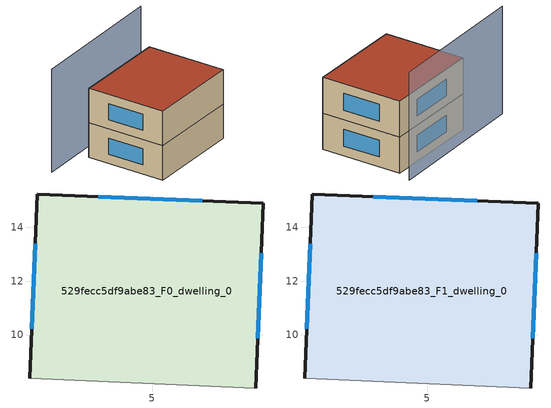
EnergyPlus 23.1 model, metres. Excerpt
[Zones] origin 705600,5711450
529fecc5df9abe83_F0_dwelling_0
 floor ground (EU_floor_Construction): 9.15,14.9 8.86,8.01 0.44,8.37 0.73,15.25 z0
 wall outside (EU_wall_Construction): 8.86,8.01 9.15,14.9 0.73,15.25 0.44,8.37 z0:3
 wall adiabatic (EU_wall_Construction): 0.44,8.37 8.86,8.01 z0:3
 window (EU_Window_Construction): 6.88,14.99 3,15.15 / 8.94,9.87 9.07,13.04 / 0.65,13.39 0.51,10.23 z0.81:2.19
529fecc5df9abe83_F1_dwelling_0
 floor to 529fecc5df9abe83_F0_dwelling_0 (EU_floor_Construction): 9.15,14.9 8.86,8.01 0.44,8.37 0.73,15.25 z3
 wall outside (EU_wall_Construction): 8.86,8.01 9.15,14.9 0.73,15.25 0.44,8.37 z3:6
 wall adiabatic (EU_wall_Construction): 0.44,8.37 8.86,8.01 z3:6
 window (EU_Window_Construction): 6.88,14.99 3,15.15 / 8.94,9.87 9.07,13.04 / 0.65,13.39 0.51,10.23 z3.81:5.19
 roof outside (EU_roof_Construction): 8.86,8.01 9.15,14.9 0.73,15.25 0.44,8.37 z6
shading: 0.44,8.38 8.86,8.01 z0:6; 9.73,16.07 -2.95,16.39 z0:9
[Building]
EU S2 Campaign: North Axis=0; Terrain=City; Solar Distribution=FullExterior
[Site:Location]
London: Latitude=51.5; Longitude=-0.5; Time Zone=0; Elevation=25
[SizingPeriod:WeatherFileDays]
AnnualSizingPeriod: Begin Month=1; Begin Day of Month=1; End Month=12; End Day of Month=31; Day of Week for Start Day=Monday; Use Weather File Daylight Saving Period=No; Use Weather File Rain and Snow Indicators=No
[MATERIAL]
EU_InternalMass_Material: Roughness=MediumRough; Thickness=0.1; Conductivity=1; Density=1800; Specific Heat=900; Thermal Absorptance=0.9; Solar Absorptance=0.7; Visible Absorptance=0.7
[MATERIAL:NOMASS] Roughness=MediumRough; Thermal Absorptance=0.9; Solar Absorptance=0.7; Visible Absorptance=0.7
Name | Thermal Resistance
EU_wall_NoMass | 0.555556
EU_roof_NoMass | 0.510204
EU_floor_NoMass | 1.68919
[WINDOWMATERIAL:SIMPLEGLAZINGSYSTEM]
EU_Window_SimpleGlazing: UFactor=3.96; Solar Heat Gain Coefficient=0.85; Visible Transmittance=0.85
[CONSTRUCTION]
EU_wall_Construction: EU_wall_NoMass
EU_roof_Construction: EU_roof_NoMass
EU_floor_Construction: EU_floor_NoMass
EU_Window_Construction: EU_Window_SimpleGlazing
EU_InternalMass_Construction: EU_InternalMass_Material
[ZONE] Type=1; Multiplier=1; Ceiling Height=autocalculate; Floor Area=autocalculate; Part of Total Floor Area=Yes
Name | Volume
529fecc5df9abe83_F0_dwelling_0 | 174.125
529fecc5df9abe83_F1_dwelling_0 | 174.124
[INTERNALMASS] Construction=EU_InternalMass_Construction; Surface Area=58.0414
Name | Zone or ZoneList
529fecc5df9abe83_F0_dwelling_0_EU_InternalMass | 529fecc5df9abe83_F0_dwelling_0
529fecc5df9abe83_F1_dwelling_0_EU_InternalMass | 529fecc5df9abe83_F1_dwelling_0
[OTHEREQUIPMENT] Fuel Type=Electricity; Design Level Calculation Method=Watts/Area; Power per Zone Floor Area=1; Fraction Latent=0; Fraction Radiant=0; Fraction Lost=0; Carbon Dioxide Generation Rate=0; EndUse Subcategory=EU_Step8_InternalGains
Name | Zone or ZoneList or Space or SpaceList | Schedule
EU_Step8_InternalGain_529fecc5df9abe83_F0_dwelling_0_f000 | 529fecc5df9abe83_F0_dwelling_0 | EU_Step8_GainSchedule_529fecc5df9abe83_F0_dwelling_0_f000
EU_Step8_InternalGain_529fecc5df9abe83_F1_dwelling_0_f000 | 529fecc5df9abe83_F1_dwelling_0 | EU_Step8_GainSchedule_529fecc5df9abe83_F1_dwelling_0_f000
[ZONEVENTILATION:DESIGNFLOWRATE] Schedule=EU_AlwaysOn; Design Flow Rate Calculation Method=AirChanges/Hour; Air Changes per Hour=0.48; Ventilation Type=Natural; Fan Pressure Rise=0; Fan Total Efficiency=1; Constant Term Coefficient=1; Temperature Term Coefficient=0; Velocity Term Coefficient=0; Velocity Squared Term Coefficient=0; Minimum Indoor Temperature=-100; Maximum Indoor Temperature=100; Delta Temperature=-100; Minimum Outdoor Temperature=-100; Maximum Outdoor Temperature=100; Maximum Wind Speed=40
Name | Zone or ZoneList or Space or SpaceList
EU_ConstantAir_529fecc5df9abe83_F0_dwelling_0 | 529fecc5df9abe83_F0_dwelling_0
EU_ConstantAir_529fecc5df9abe83_F1_dwelling_0 | 529fecc5df9abe83_F1_dwelling_0
[HVACTEMPLATE:THERMOSTAT] Constant Heating Setpoint=20; Constant Cooling Setpoint=50
EU_HeatOnly_529fecc5df9abe83_F0_dwelling_0; EU_HeatOnly_529fecc5df9abe83_F1_dwelling_0
[HVACTEMPLATE:ZONE:IDEALLOADSAIRSYSTEM] System Availability Schedule=EU_AlwaysOn; Maximum Heating Supply Air Temperature=50; Minimum Cooling Supply Air Temperature=13; Maximum Heating Supply Air Humidity Ratio=0.0156; Minimum Cooling Supply Air Humidity Ratio=0.0077; Heating Limit=NoLimit; Cooling Limit=NoLimit; Heating Availability Schedule=EU_AlwaysOn; Cooling Availability Schedule=EU_CoolingOff; Dehumidification Control Type=ConstantSensibleHeatRatio; Cooling Sensible Heat Ratio=0.7; Dehumidification Setpoint=60; Humidification Control Type=None; Humidification Setpoint=30; Outdoor Air Method=None; Outdoor Air Flow Rate per Person=0.00944; Outdoor Air Flow Rate per Zone Floor Area=0; Outdoor Air Flow Rate per Zone=0; Demand Controlled Ventilation Type=None; Outdoor Air Economizer Type=NoEconomizer; Heat Recovery Type=None; Sensible Heat Recovery Effectiveness=0.7; Latent Heat Recovery Effectiveness=0.65
Name | Template Thermostat
529fecc5df9abe83_F0_dwelling_0 | EU_HeatOnly_529fecc5df9abe83_F0_dwelling_0
529fecc5df9abe83_F1_dwelling_0 | EU_HeatOnly_529fecc5df9abe83_F1_dwelling_0
[SIZING:ZONE] Zone Cooling Design Supply Air Temperature Input Method=SupplyAirTemperature; Zone Cooling Design Supply Air Temperature=13; Zone Heating Design Supply Air Temperature Input Method=SupplyAirTemperature; Zone Heating Design Supply Air Temperature=50; Zone Cooling Design Supply Air Humidity Ratio=0.008; Zone Heating Design Supply Air Humidity Ratio=0.008; Cooling Design Air Flow Method=DesignDay; Cooling Design Air Flow Rate=0; Cooling Minimum Air Flow per Zone Floor Area=0.000762; Cooling Minimum Air Flow=0; Cooling Minimum Air Flow Fraction=0.2; Heating Design Air Flow Method=DesignDay; Heating Design Air Flow Rate=0; Heating Maximum Air Flow per Zone Floor Area=0.002032; Heating Maximum Air Flow=0.141576; Heating Maximum Air Flow Fraction=0.3; Account for Dedicated Outdoor Air System=No; Dedicated Outdoor Air System Control Strategy=NeutralSupplyAir; Dedicated Outdoor Air Low Setpoint Temperature for Design=autosize; Dedicated Outdoor Air High Setpoint Temperature for Design=autosize; Zone Load Sizing Method=Sensible Load Only No Latent Load; Zone Latent Cooling Design Supply Air Humidity Ratio Input Method=HumidityRatioDifference; Zone Cooling Design Supply Air Humidity Ratio Difference=0.005; Zone Latent Heating Design Supply Air Humidity Ratio Input Method=HumidityRatioDifference; Zone Humidification Design Supply Air Humidity Ratio Difference=0.005
529fecc5df9abe83_F0_dwelling_0; 529fecc5df9abe83_F1_dwelling_0
[SCHEDULE:CONSTANT]
Name | Hourly Value
EU_AlwaysOn | 1
EU_CoolingOff | 0
[SCHEDULE:FILE] Column Number=1; Rows to Skip at Top=0; Number of Hours of Data=8760; Column Separator=Comma; Interpolate to Timestep=No; Minutes per Item=60; Adjust Schedule for Daylight Savings=Yes
Name | File
EU_Step8_GainSchedule_529fecc5df9abe83_F0_dwelling_0_f000 | ../../schedules/529fecc5df9abe83/529fecc5df9abe83_F0_dwelling_0_f000_gain.csv
EU_Step8_GainSchedule_529fecc5df9abe83_F1_dwelling_0_f000 | ../../schedules/529fecc5df9abe83/529fecc5df9abe83_F1_dwelling_0_f000_gain.csv
